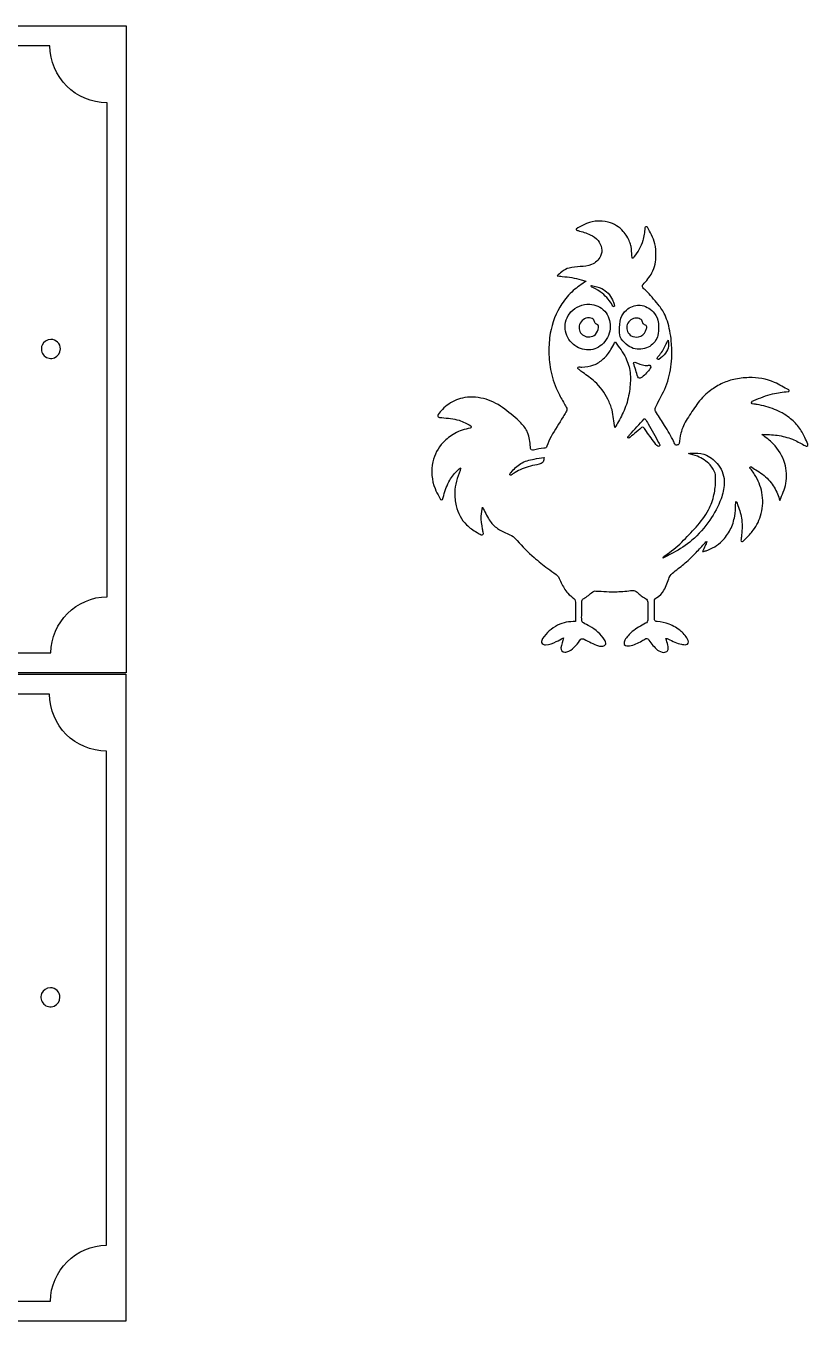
# Model space of a CAD drawing. Header units: millimetres. Extents: x 0 to 939, y 0 to 340.
# Drawn here: x 734.1 to 939.4, y 0 to 340.1 of the extents above; entities that cross this region are included whole.
import ezdxf

# ---------------------------------------------------------------- set-up
doc = ezdxf.new("R2010")
doc.units = ezdxf.units.MM
doc.layers.add('Ebene_1', color=7, linetype='CONTINUOUS')

msp = doc.modelspace()

# ---------------------------------------------------------------- linework, layer by layer
at = {"layer": 'Ebene_1', "color": 7}
for points in [[(380.39999, 340.100201), (760.40017, 340.100201), (760.40017, 170.250011), (380.39999, 170.250011)], [(881.48961, 263.43278)], [(893.97051, 263.39809)], [(740.63742, 257.77475)], [(888.86146, 257.03988)], [(902.73689, 257.42482)], [(893.97051, 251.84467)], [(909.72772, 227.90477)], [(380.28186, 169.85019), (760.28204, 169.85019), (760.28204, 0), (380.28186, 0)], [(740.51942, 87.52485)]]:
    msp.add_lwpolyline(points, close=True, dxfattribs=at)
for points in [[(740.40034, 334.910231), (400.17717, 334.910231)], [(755.39994, 190.2165), (755.39994, 319.910111)], [(883.55886, 288.814541), (883.55781, 288.814461)], [(882.62046, 271.96574), (882.61995, 271.96574)], [(882.06669, 267.05974), (882.11739, 267.0594), (882.12031, 267.05938)], [(895.37321, 266.76807), (895.37321, 266.7686)], [(896.56294, 236.93704), (896.56294, 236.9373)], [(870.15746, 226.7766), (870.15747, 226.77646)], [(400.57718, 175.4396), (740.62306, 175.4396)], [(740.28219, 164.66022), (400.05902, 164.66022)], [(755.28179, 19.96649), (755.28179, 149.6601)], [(400.45903, 5.18959), (740.50491, 5.18959)]]:
    msp.add_lwpolyline(points, dxfattribs=at)
for points in [[(755.39994, 319.910111), (747.11578, 319.910341), (740.40028, 326.626071), (740.40034, 334.910231)], [(878.5245, 286.752391), (878.4714, 286.455811), (878.84959, 286.426561), (879.05211, 286.360611)], [(880.58599, 287.901801), (879.86626, 287.580391), (879.1925, 287.168241), (878.5245, 286.752391)], [(879.05211, 286.360611), (880.12993, 286.036151), (881.21947, 285.726591), (882.24056, 285.245921)], [(883.55781, 288.814461), (882.52723, 288.666141), (881.53001, 288.336011), (880.58599, 287.901801)], [(883.7923, 288.843141), (883.7145, 288.834141), (883.63667, 288.824041), (883.55886, 288.814541)], [(886.97798, 288.556521), (885.93711, 288.810691), (884.85912, 288.846941), (883.7923, 288.843141)], [(890.92051, 286.142281), (889.86099, 287.284061), (888.50552, 288.193151), (886.97798, 288.556521)], [(892.59816, 283.379521), (892.19913, 284.384041), (891.6807, 285.362381), (890.92051, 286.142281)], [(896.59673, 287.067761), (896.50883, 285.934331), (896.33342, 284.804881), (896.01811, 283.711371)], [(897.24176, 287.243861), (897.07137, 287.487151), (896.61499, 287.368081), (896.59673, 287.067761)], [(898.33073, 285.227131), (897.98592, 285.909041), (897.60842, 286.573631), (897.24176, 287.243861)], [(882.24056, 285.245921), (883.01463, 284.872941), (883.74212, 284.378831), (884.31592, 283.734991)], [(884.31592, 283.734991), (884.7856, 283.165521), (885.03967, 282.456221), (885.23418, 281.753601)], [(893.02141, 282.155251), (892.94751, 282.583711), (892.74506, 282.973871), (892.59816, 283.379521)], [(896.01811, 283.711371), (895.79882, 282.926331), (895.49487, 282.164721), (895.09678, 281.452881)], [(899.21492, 282.898001), (899.03412, 283.711921), (898.72648, 284.494251), (898.33073, 285.227131)], [(899.50751, 279.90902), (899.51251, 280.911531), (899.42041, 281.916481), (899.21492, 282.898001)], [(884.93389, 279.63653), (884.48051, 278.63911), (883.62697, 277.8345), (882.60863, 277.4323)], [(885.23418, 281.753601), (885.39102, 281.039851), (885.22368, 280.294141), (884.93389, 279.63653)], [(893.19075, 279.70827), (893.11725, 280.522671), (893.07469, 281.339391), (893.02141, 282.155251)], [(893.28555, 279.07752), (893.15368, 279.25377), (893.25965, 279.50403), (893.19075, 279.70827)], [(893.81796, 279.5403), (893.68161, 279.36655), (893.54835, 279.01561), (893.28555, 279.07752)], [(895.09678, 281.452881), (894.72784, 280.779081), (894.28663, 280.148011), (893.81796, 279.5403)], [(898.4485, 275.26881), (899.1986, 276.6902), (899.51126, 278.31053), (899.50751, 279.90902)], [(874.8064, 275.53057), (874.3669, 275.19685), (873.94989, 274.835), (873.52394, 274.48445)], [(876.71849, 276.52729), (876.00739, 276.36658), (875.3814, 275.96358), (874.8064, 275.53057)], [(879.60082, 276.87991), (878.6372, 276.79301), (877.66492, 276.7394), (876.71849, 276.52729)], [(882.60863, 277.4323), (881.65505, 277.04501), (880.61562, 276.96941), (879.60082, 276.87991)], [(873.52394, 274.48445), (873.98244, 274.39625), (874.45115, 274.38264), (874.91325, 274.31888)], [(874.91325, 274.31888), (876.58627, 274.14383), (878.26625, 273.93337), (879.88328, 273.45273)], [(881.15173, 273.0838), (880.01725, 272.27868), (878.84125, 271.52368), (877.79451, 270.603)], [(879.88328, 273.45273), (880.3061, 273.32975), (880.72892, 273.20678), (881.15173, 273.0838)], [(896.04789, 271.38215), (895.87557, 271.62378), (895.91061, 271.98816), (896.12779, 272.19101)], [(896.12779, 272.19101), (896.97766, 273.15445), (897.84691, 274.1242), (898.4485, 275.26881)], [(877.79451, 270.603), (876.65375, 269.58034), (875.66414, 268.39525), (874.8183, 267.11962)], [(882.45017, 271.78755), (882.40857, 271.898), (882.50937, 271.9955), (882.62046, 271.96574)], [(883.07015, 271.34314), (882.85888, 271.48), (882.51354, 271.49935), (882.45017, 271.78755)], [(882.61995, 271.96574), (883.50574, 271.70096), (884.42113, 271.50949), (885.25755, 271.10377)], [(885.35624, 269.89753), (884.64654, 270.45684), (883.86765, 270.92147), (883.07015, 271.34314)], [(885.25755, 271.10377), (886.52469, 270.51654), (887.50882, 269.41602), (888.08944, 268.15902)], [(886.94686, 268.33246), (886.46184, 268.89702), (885.93699, 269.43097), (885.35624, 269.89753)], [(896.84259, 270.59215), (896.57773, 270.85556), (896.30568, 271.11173), (896.04789, 271.38215)], [(900.04539, 266.95575), (899.04445, 268.22418), (898.00677, 269.4689), (896.84259, 270.59215)], [(874.8183, 267.11962), (873.28743, 264.78354), (872.24928, 262.13041), (871.75629, 259.38277)], [(877.18029, 265.00009), (878.41558, 266.34272), (880.24554, 267.10245), (882.06669, 267.05974)], [(882.12031, 267.05938), (882.83742, 266.97028), (883.53889, 266.77416), (884.21232, 266.51578)], [(884.21232, 266.51578), (884.93308, 266.2194), (885.59029, 265.75882), (886.08427, 265.15298)], [(888.04286, 266.80956), (887.71716, 267.34442), (887.35492, 267.85702), (886.94686, 268.33246)], [(888.49257, 266.35015), (888.23658, 266.33265), (888.14925, 266.63111), (888.04286, 266.80956)], [(888.08944, 268.15902), (888.26417, 267.7918), (888.38062, 267.40176), (888.49857, 267.01403)], [(888.49857, 267.01403), (888.57367, 266.81927), (888.74643, 266.46748), (888.49257, 266.35015)], [(890.25799, 263.3448), (890.51436, 264.19826), (891.08695, 264.92256), (891.75504, 265.49652)], [(891.75504, 265.49652), (892.69759, 266.29142), (893.91551, 266.78582), (895.15562, 266.77857)], [(895.15562, 266.77857), (895.22812, 266.77557), (895.30068, 266.77257), (895.37321, 266.76807)], [(895.37321, 266.7686), (896.64106, 266.58606), (897.84046, 265.96805), (898.72568, 265.04248)], [(901.87948, 264.16205), (901.42094, 265.18407), (900.75106, 266.09241), (900.04539, 266.95575)], [(875.68454, 260.49797), (875.50712, 262.12009), (876.06248, 263.80907), (877.18029, 265.00009)], [(881.48961, 263.43285), (880.45842, 263.22673), (879.56193, 262.38663), (879.35704, 261.34528)], [(881.65957, 263.45128), (881.60297, 263.44528), (881.54626, 263.43898), (881.48961, 263.43278)], [(883.04588, 263.10112), (882.64015, 263.37537), (882.1374, 263.4347), (881.65957, 263.45128)], [(883.41862, 262.22945), (883.29742, 262.51972), (883.27917, 262.86837), (883.04588, 263.10112)], [(884.12299, 261.6288), (883.87058, 261.80171), (883.53295, 261.91841), (883.41862, 262.22945)], [(886.08427, 265.15298), (887.01251, 264.06286), (887.47862, 262.62033), (887.46627, 261.19662)], [(889.94555, 260.08842), (889.95925, 261.17886), (889.97595, 262.28412), (890.25799, 263.3448)], [(893.97051, 263.39805), (892.95427, 263.18514), (892.07255, 262.35826), (891.86457, 261.33114)], [(894.53239, 263.37089), (894.34604, 263.39499), (894.15833, 263.40459), (893.97051, 263.39809)], [(895.6087, 262.98851), (895.29437, 263.21254), (894.90928, 263.31436), (894.53239, 263.37089)], [(896.05009, 262.0893), (895.88122, 262.37757), (895.85984, 262.74854), (895.6087, 262.98851)], [(896.7326, 261.53477), (896.46607, 261.66089), (896.19202, 261.81863), (896.05009, 262.0893)], [(898.72568, 265.04248), (899.32183, 264.42682), (899.76724, 263.66274), (899.98364, 262.83194)], [(899.98364, 262.83194), (900.1476, 262.25171), (900.19442, 261.64733), (900.20282, 261.04671)], [(902.66764, 261.98358), (902.44724, 262.72384), (902.19351, 263.45604), (901.87948, 264.16205)], [(903.58343, 256.62352), (903.44274, 258.43246), (903.19057, 260.24216), (902.66764, 261.98358)], [(871.75629, 259.38277), (871.46521, 257.76163), (871.37909, 256.11056), (871.38933, 254.46575)], [(877.81459, 256.4822), (876.64374, 257.4977), (875.85067, 258.9524), (875.68454, 260.49797)], [(879.35704, 261.34528), (879.15533, 260.35016), (879.66768, 259.26916), (880.54254, 258.76493)], [(880.54254, 258.76493), (881.49084, 258.21146), (882.79666, 258.33329), (883.59923, 259.09309)], [(883.59923, 259.09309), (884.0734, 259.56742), (884.30646, 260.22438), (884.43422, 260.87)], [(884.43422, 260.87), (884.48892, 261.15535), (884.37652, 261.47412), (884.12299, 261.6288)], [(887.46627, 261.19662), (887.47027, 259.56787), (886.86355, 257.92109), (885.71283, 256.75436)], [(890.35218, 257.93061), (889.98113, 258.58311), (889.94709, 259.35569), (889.94555, 260.08842)], [(891.86457, 261.33114), (891.65464, 260.33445), (892.13709, 259.23723), (893.00604, 258.70875)], [(893.00604, 258.70875), (893.57126, 258.37401), (894.26158, 258.34287), (894.89699, 258.43846)], [(894.89699, 258.43846), (895.74788, 258.53816), (896.47226, 259.18605), (896.75749, 259.98053)], [(897.0726, 260.85283), (897.1424, 261.12211), (896.9915, 261.42944), (896.7326, 261.53477)], [(896.75749, 259.98053), (896.86759, 260.26925), (896.97847, 260.55877), (897.0726, 260.85283)], [(900.00313, 258.82956), (899.85733, 258.26807), (899.61185, 257.73191), (899.26201, 257.26788)], [(900.20282, 261.04671), (900.21892, 260.30413), (900.18122, 259.55322), (900.00313, 258.82956)], [(738.327721, 256.231459), (737.940769, 255.297273), (738.154658, 254.221978), (738.869653, 253.506983)], [(740.63742, 257.77475), (739.626264, 257.77475), (738.714674, 257.165645), (738.327721, 256.231459)], [(742.405187, 257.042517), (741.936346, 257.511358), (741.300461, 257.77475), (740.63742, 257.77475)], [(741.594129, 252.965051), (742.528315, 253.352004), (743.13742, 254.263594), (743.13742, 255.27475)], [(743.13742, 255.27475), (743.13742, 255.937791), (742.874028, 256.573676), (742.405187, 257.042517)], [(881.82028, 255.02262), (880.36588, 254.98772), (878.90235, 255.5132), (877.81459, 256.4822)], [(885.71283, 256.75436), (884.6973, 255.71563), (883.28305, 255.04133), (881.82028, 255.02262)], [(885.67253, 252.64601), (886.46452, 253.36111), (887.12654, 254.21439), (887.65458, 255.14022)], [(887.65458, 255.14022), (888.01015, 255.72674), (888.32718, 256.3353), (888.65873, 256.93546)], [(888.65873, 256.93546), (888.70263, 256.99966), (888.77905, 257.06002), (888.86146, 257.03988)], [(888.86144, 257.03985), (889.85035, 255.71587), (890.86723, 254.39285), (891.5856, 252.89626)], [(892.178, 256.10979), (891.46927, 256.60558), (890.88569, 257.25538), (890.35218, 257.93061)], [(896.06261, 255.26774), (894.72556, 255.02443), (893.28897, 255.32014), (892.178, 256.10979)], [(899.26201, 257.26788), (898.50667, 256.222), (897.33553, 255.48473), (896.06261, 255.26774)], [(900.48953, 253.76445), (901.14847, 254.56292), (901.69258, 255.45404), (902.10859, 256.4018)], [(902.77334, 256.01075), (902.70664, 255.34335), (902.39478, 254.72662), (901.99302, 254.19885)], [(902.10859, 256.4018), (902.25193, 256.71544), (902.38431, 257.03451), (902.52314, 257.3495)], [(902.52314, 257.3495), (902.55974, 257.4489), (902.59534, 257.56653), (902.69799, 257.61731)], [(902.69799, 257.61731), (902.71099, 257.55311), (902.72389, 257.48898), (902.73689, 257.42482)], [(902.73684, 257.42482), (902.81614, 256.95807), (902.80214, 256.48119), (902.77334, 256.01075)], [(903.65103, 252.80949), (903.70413, 254.08061), (903.67023, 255.35459), (903.58343, 256.62352)], [(738.869653, 253.506983), (739.584648, 252.791988), (740.659943, 252.578099), (741.594129, 252.965051)], [(871.38933, 254.46575), (871.40963, 252.69953), (871.5689, 250.92925), (871.95804, 249.20417)], [(883.18042, 251.05832), (884.09451, 251.43867), (884.93535, 251.98704), (885.67253, 252.64601)], [(891.5856, 252.89626), (892.14966, 251.70759), (892.56326, 250.43678), (892.70707, 249.12538)], [(893.62855, 251.50885), (893.59925, 251.69809), (893.78663, 251.86672), (893.97051, 251.84467)], [(893.97051, 251.84476), (894.837, 251.46462), (895.7146, 251.06376), (896.66123, 250.93761)], [(900.26939, 252.5328), (899.9602, 252.35772), (899.61661, 252.81868), (899.89335, 253.06285)], [(899.89335, 253.06285), (900.06611, 253.31823), (900.30994, 253.51404), (900.48953, 253.76445)], [(901.99302, 254.19885), (901.52876, 253.54148), (900.92199, 252.99811), (900.26939, 252.5328)], [(902.59232, 246.83319), (903.20978, 248.76645), (903.55978, 250.78265), (903.65103, 252.80949)], [(871.95804, 249.20417), (872.39262, 247.26108), (873.07407, 245.37517), (873.96047, 243.59288)], [(879.30266, 249.84004), (879.04358, 249.90594), (878.83662, 250.31964), (879.10505, 250.4918)], [(879.10505, 250.4918), (879.38931, 250.64237), (879.71609, 250.4888), (880.01944, 250.53)], [(880.33016, 249.09774), (879.98766, 249.34517), (879.64516, 249.59261), (879.30266, 249.84004)], [(880.01944, 250.53), (881.08906, 250.5493), (882.18444, 250.63783), (883.18042, 251.05832)], [(883.43427, 246.65076), (882.45586, 247.53518), (881.38602, 248.30999), (880.33016, 249.09774)], [(892.70707, 249.12538), (892.85143, 247.66709), (892.77457, 246.19633), (892.61207, 244.74301)], [(894.73906, 247.98171), (894.35173, 249.15195), (893.99838, 250.33302), (893.62855, 251.50885)], [(897.98201, 250.20239), (897.41925, 249.32115), (896.70925, 248.53128), (895.87088, 247.90432)], [(896.66123, 250.93761), (896.96425, 250.91661), (897.26898, 250.93861), (897.56544, 251.00331)], [(897.56544, 251.00331), (897.75951, 251.03751), (898.00711, 250.99431), (898.09259, 250.79213)], [(898.09259, 250.79213), (898.223, 250.6), (898.10159, 250.36583), (897.98201, 250.20239)], [(886.87011, 242.0775), (886.01511, 243.79254), (884.87088, 245.37586), (883.43427, 246.65076)], [(895.19802, 247.5777), (894.97924, 247.5955), (894.78016, 247.76364), (894.73906, 247.98171)], [(895.87088, 247.90432), (895.66031, 247.77608), (895.4709, 247.53031), (895.19802, 247.5777)], [(900.11857, 241.35749), (901.06969, 243.12091), (901.98153, 244.91936), (902.59232, 246.83319)], [(916.59597, 246.07138), (915.49761, 245.53246), (914.45419, 244.88055), (913.49345, 244.12262)], [(919.93343, 247.25781), (918.77837, 246.99878), (917.65302, 246.60527), (916.59597, 246.07138)], [(923.87018, 247.74439), (922.54638, 247.71069), (921.22684, 247.53958), (919.93343, 247.25781)], [(930.6356, 246.48285), (928.51579, 247.41509), (926.1792, 247.80846), (923.87018, 247.74439)], [(934.35146, 244.50187), (933.12169, 245.17809), (931.92536, 245.92262), (930.6356, 246.48285)], [(849.28311, 242.4891), (847.78166, 242.28404), (846.36774, 241.64613), (845.11904, 240.80337)], [(854.88642, 242.05421), (853.07863, 242.59458), (851.15247, 242.76693), (849.28311, 242.4891)], [(859.8144, 239.48875), (858.32359, 240.59843), (856.67493, 241.52491), (854.88642, 242.05421)], [(873.96047, 243.59288), (874.46865, 242.56653), (875.05111, 241.57949), (875.60474, 240.57749)], [(887.9631, 239.25704), (887.70142, 240.23311), (887.31005, 241.16959), (886.87011, 242.0775)], [(892.61207, 244.74301), (892.4221, 243.16932), (892.08925, 241.60715), (891.5357, 240.11942)], [(913.49345, 244.12262), (912.254, 243.15518), (911.16998, 241.99466), (910.25785, 240.71537)], [(924.57682, 241.15563), (924.55942, 241.51252), (924.96633, 241.58519), (925.21525, 241.71203)], [(925.21525, 241.71203), (926.81735, 242.38843), (928.4212, 243.10138), (930.12991, 243.46525)], [(930.12991, 243.46525), (931.47264, 243.7395), (932.83176, 243.92012), (934.18681, 244.12073)], [(934.18681, 244.12073), (934.44022, 243.94642), (934.70544, 244.46746), (934.35146, 244.50187)], [(843.44091, 239.39435), (843.03315, 238.95976), (842.65452, 238.49785), (842.28433, 238.03158)], [(845.11904, 240.80337), (844.51333, 240.39293), (843.93378, 239.93763), (843.44091, 239.39435)], [(864.05071, 235.83931), (862.75315, 237.1818), (861.29393, 238.35469), (859.8144, 239.48875)], [(875.86826, 238.66304), (875.62644, 238.2557), (875.36473, 237.86053), (875.1203, 237.45462)], [(875.60474, 240.57749), (875.75387, 240.30009), (875.92418, 240.03353), (876.05903, 239.74882)], [(876.05903, 239.74882), (876.18899, 239.38085), (876.06303, 238.983), (875.86826, 238.66304)], [(888.74474, 234.60493), (888.47245, 236.15355), (888.34206, 237.72822), (887.9631, 239.25704)], [(891.5357, 240.11942), (891.0249, 238.75661), (890.35864, 237.45878), (889.64605, 236.19185)], [(899.41022, 238.92564), (899.20415, 239.19452), (899.25753, 239.5619), (899.34472, 239.86556)], [(899.34472, 239.86556), (899.55018, 240.3884), (899.86822, 240.85628), (900.11857, 241.35749)], [(901.44801, 235.64344), (900.76146, 236.73293), (900.0675, 237.81809), (899.41022, 238.92564)], [(910.25785, 240.71537), (909.37652, 239.46772), (908.50377, 238.21211), (907.70508, 236.90943)], [(925.15873, 240.80918), (924.93214, 240.82218), (924.59503, 240.86798), (924.57682, 241.15563)], [(926.04999, 240.67241), (925.75177, 240.71311), (925.4609, 240.80173), (925.15873, 240.80918)], [(930.64194, 239.39264), (929.16545, 239.99038), (927.61559, 240.39006), (926.04999, 240.67241)], [(934.51854, 237.23013), (933.34422, 238.14016), (932.02891, 238.86272), (930.64194, 239.39264)], [(842.28433, 238.03158), (842.11942, 237.80853), (842.17287, 237.41866), (842.47282, 237.3461)], [(842.47282, 237.3461), (842.72993, 237.2519), (843.00997, 237.292), (843.27623, 237.24587)], [(843.27623, 237.24587), (844.79864, 237.10182), (846.34271, 236.99265), (847.8095, 236.5299)], [(847.8095, 236.5299), (848.88551, 236.1903), (849.87146, 235.63157), (850.87196, 235.12093)], [(850.87196, 235.12093), (851.12752, 234.95316), (850.99965, 234.47998), (850.69177, 234.4718)], [(865.80999, 233.32389), (865.41846, 234.28049), (864.75563, 235.09534), (864.05071, 235.83931)], [(875.1203, 237.45462), (874.06389, 235.74604), (872.99227, 234.04641), (871.97586, 232.31351)], [(889.64605, 236.19185), (889.34667, 235.66228), (889.04718, 235.13276), (888.74474, 234.60493)], [(892.59444, 232.69209), (893.87564, 234.08864), (895.15683, 235.48519), (896.43803, 236.88174)], [(896.25783, 234.6336), (896.11436, 234.76053), (895.87494, 234.75854), (895.73975, 234.6231)], [(896.43803, 236.88174), (896.47583, 236.90434), (896.51263, 236.94994), (896.56294, 236.93704)], [(896.56294, 236.9373), (896.95961, 236.56397), (897.18458, 236.05885), (897.46267, 235.59989)], [(897.46267, 235.59989), (898.38247, 233.97799), (899.29733, 232.35321), (900.19554, 230.71926)], [(903.89618, 231.51715), (903.16665, 232.94202), (902.29676, 234.28812), (901.44801, 235.64344)], [(907.70508, 236.90943), (906.98937, 235.73058), (906.37564, 234.47556), (906.02686, 233.13656)], [(936.9565, 234.8119), (936.24874, 235.71514), (935.42221, 236.52384), (934.51854, 237.23013)], [(938.60686, 231.98989), (938.1535, 232.98229), (937.63532, 233.9535), (936.9565, 234.8119)], [(846.65569, 233.09573), (845.53327, 232.46021), (844.52158, 231.64098), (843.62394, 230.71743)], [(850.69177, 234.4718), (849.29462, 234.19223), (847.918, 233.76438), (846.65569, 233.09573)], [(866.56167, 229.5327), (866.45199, 230.81782), (866.27322, 232.11283), (865.80999, 233.32389)], [(871.97586, 232.31351), (871.5421, 231.48723), (871.2204, 230.60959), (870.88237, 229.74157)], [(892.34257, 231.8259), (892.15338, 231.7572), (892.01065, 232.03631), (892.13985, 232.17402)], [(892.13985, 232.17402), (892.26156, 232.3747), (892.46042, 232.51021), (892.59444, 232.69209)], [(893.86935, 233.06264), (893.36593, 232.64256), (892.85802, 232.23141), (892.34257, 231.8259)], [(895.73975, 234.6231), (895.08904, 234.13618), (894.50448, 233.56896), (893.86935, 233.06264)], [(896.98706, 233.62698), (896.7446, 233.96541), (896.52454, 234.31859), (896.25783, 234.6336)], [(899.51167, 230.2187), (898.63361, 231.32721), (897.79038, 232.46313), (896.98706, 233.62698)], [(904.45096, 230.33526), (904.29497, 230.74123), (904.09041, 231.128), (903.89618, 231.51715)], [(906.02686, 233.13656), (905.79357, 232.24207), (905.68911, 231.32146), (905.58412, 230.40505)], [(927.32896, 232.82137), (928.67194, 232.83427), (930.01582, 232.75647), (931.34865, 232.59202)], [(930.26595, 230.36686), (929.36764, 231.27707), (928.33427, 232.03618), (927.32896, 232.82137)], [(931.34865, 232.59202), (932.71508, 232.41179), (934.06452, 232.0759), (935.33676, 231.54165)], [(935.33676, 231.54165), (936.3824, 231.11568), (937.38229, 230.5871), (938.36213, 230.02827)], [(939.36274, 230.26722), (939.10189, 230.83703), (938.87535, 231.42304), (938.60686, 231.98989)], [(843.62394, 230.71743), (842.30124, 229.28538), (841.31185, 227.51954), (840.91304, 225.60306)], [(866.74186, 228.78937), (866.57697, 228.99641), (866.58088, 229.28121), (866.56167, 229.5327)], [(867.39245, 228.73527), (867.18581, 228.66467), (866.91258, 228.61699), (866.74186, 228.78937)], [(870.05918, 229.18663), (869.16472, 229.07611), (868.26192, 228.98158), (867.39245, 228.73527)], [(870.88237, 229.74157), (870.73793, 229.4231), (870.40875, 229.20069), (870.05918, 229.18663)], [(899.95603, 229.72519), (899.74747, 229.82773), (899.67091, 230.06431), (899.51167, 230.2187)], [(900.5212, 230.10607), (900.5783, 229.8174), (900.202, 229.56283), (899.95603, 229.72519)], [(900.19554, 230.71926), (900.30589, 230.51562), (900.42934, 230.31903), (900.5212, 230.10607)], [(904.99999, 230), (904.75484, 229.87575), (904.51847, 230.11312), (904.45096, 230.33526)], [(905.58412, 230.40505), (905.51102, 230.15101), (905.2245, 230.06852), (904.99999, 230)], [(908.00762, 227.81467), (908.57205, 227.93924), (909.1542, 227.90457), (909.72772, 227.90477)], [(909.72779, 227.90476), (910.76535, 227.87956), (911.83259, 227.78991), (912.78546, 227.3452)], [(933.32422, 225.22485), (932.76805, 227.16388), (931.69429, 228.94517), (930.26595, 230.36686)], [(938.36213, 230.02827), (938.61818, 229.91381), (938.84371, 229.64927), (939.1505, 229.71087)], [(939.1505, 229.71087), (939.38898, 229.76537), (939.44428, 230.06848), (939.36274, 230.26722)], [(840.91304, 225.60306), (840.41855, 223.2791), (840.61155, 220.80631), (841.49458, 218.598)], [(861.46481, 222.8573), (862.23889, 223.70071), (863.00995, 224.58148), (864.00486, 225.1723)], [(864.00486, 225.1723), (865.07113, 225.81706), (866.29805, 226.1195), (867.50991, 226.35346)], [(868.80597, 224.99903), (867.29949, 224.67391), (865.7753, 224.3721), (864.34248, 223.78877)], [(867.50991, 226.35346), (868.36588, 226.51596), (869.22773, 226.64454), (870.08786, 226.7826)], [(869.86874, 225.61744), (869.64665, 225.24514), (869.21345, 225.07527), (868.80597, 224.99903)], [(870.15747, 226.77646), (870.06587, 226.38901), (869.98417, 225.99879), (869.86874, 225.61744)], [(870.08786, 226.7826), (870.10976, 226.7624), (870.13696, 226.8002), (870.15746, 226.7766)], [(910.37736, 227.07565), (909.61672, 227.40597), (908.81625, 227.6358), (908.00762, 227.81467)], [(913.69637, 224.82309), (912.7813, 225.81703), (911.61093, 226.54346), (910.37736, 227.07565)], [(912.78546, 227.3452), (914.03599, 226.79272), (915.08844, 225.86046), (915.91894, 224.7858)], [(915.1112, 222.34518), (914.89767, 223.28995), (914.33306, 224.11109), (913.69637, 224.82309)], [(915.91894, 224.7858), (916.94909, 223.39654), (917.49816, 221.6554), (917.43428, 219.92578)], [(933.61754, 219.96163), (933.89882, 221.70964), (933.81598, 223.52146), (933.32422, 225.22485)], [(845.37665, 220.82906), (845.95351, 221.80844), (846.69505, 222.68034), (847.50617, 223.47295)], [(848.06006, 223.33327), (847.71537, 222.40731), (847.35098, 221.48595), (847.10318, 220.52781)], [(847.50617, 223.47295), (847.71086, 223.67647), (847.92232, 223.87303), (848.13006, 224.07343)], [(848.13006, 224.07343), (848.39994, 223.8837), (848.12606, 223.56139), (848.06006, 223.33327)], [(861.15771, 222.20388), (861.01157, 222.46248), (861.29836, 222.69438), (861.46481, 222.8573)], [(861.73312, 222.31651), (861.60957, 222.14859), (861.32178, 222.02908), (861.15771, 222.20388)], [(862.50175, 222.80748), (862.24994, 222.64117), (861.95086, 222.51629), (861.73312, 222.31651)], [(864.34248, 223.78877), (863.70237, 223.51517), (863.10282, 223.15654), (862.50175, 222.80748)], [(915.1692, 220.86335), (915.1762, 221.35801), (915.1423, 221.85179), (915.1112, 222.34518)], [(924.11608, 224.1656), (924.15278, 224.45571), (924.55391, 224.373), (924.69019, 224.1998)], [(924.5461, 223.54923), (924.38917, 223.74152), (924.17428, 223.91362), (924.11608, 224.1656)], [(925.40584, 222.29108), (925.13646, 222.72186), (924.84413, 223.13828), (924.5461, 223.54923)], [(924.69019, 224.1998), (925.15165, 223.87916), (925.64852, 223.61331), (926.11765, 223.30406)], [(927.31046, 217.54816), (926.98671, 219.23226), (926.31157, 220.83858), (925.40584, 222.29108)], [(926.11765, 223.30406), (927.33368, 222.52228), (928.49761, 221.63066), (929.4374, 220.52435)], [(841.49458, 218.598), (841.79039, 217.83843), (842.20012, 217.13174), (842.57113, 216.40791)], [(843.77924, 216.79316), (844.15778, 218.19177), (844.63745, 219.57657), (845.37665, 220.82906)], [(847.10318, 220.52781), (846.84037, 219.57062), (846.7195, 218.58003), (846.68508, 217.58956)], [(914.73472, 217.00552), (915.01611, 218.27116), (915.16008, 219.56693), (915.1692, 220.86335)], [(917.43428, 219.92578), (917.39508, 218.55842), (917.04728, 217.21941), (916.58812, 215.93752)], [(929.4374, 220.52435), (930.26165, 219.53754), (930.90033, 218.40651), (931.39035, 217.22044)], [(932.05512, 215.51191), (932.65914, 216.96329), (933.26922, 218.42349), (933.61754, 219.96163)], [(842.57113, 216.40791), (842.70797, 216.19243), (842.78245, 215.93919), (842.92882, 215.73507)], [(842.92882, 215.73507), (843.06876, 215.59216), (843.35251, 215.54725), (843.47556, 215.73507)], [(843.47556, 215.73507), (843.64034, 216.06685), (843.66365, 216.44453), (843.77924, 216.79316)], [(846.68508, 217.58956), (846.65608, 216.39906), (846.76678, 215.20282), (847.0431, 214.0437)], [(913.31978, 213.05665), (913.97228, 214.29883), (914.4434, 215.63355), (914.73472, 217.00552)], [(916.58812, 215.93752), (915.85219, 213.94894), (914.8312, 212.07333), (913.64076, 210.32168)], [(920.17576, 211.40601), (920.34807, 212.37521), (920.38895, 213.36055), (920.41825, 214.34259)], [(920.41825, 214.34259), (920.42725, 214.64291), (920.43565, 214.94329), (920.44445, 215.24364)], [(920.44445, 215.24364), (920.78579, 214.98417), (920.87754, 214.54387), (921.01578, 214.16244)], [(927.13818, 212.04522), (927.59969, 213.83731), (927.66224, 215.73087), (927.31046, 217.54816)], [(931.39035, 217.22044), (931.62308, 216.6554), (931.83853, 216.08333), (932.05512, 215.51191)], [(847.0431, 214.0437), (847.49764, 212.19592), (848.41741, 210.44481), (849.77501, 209.10099)], [(853.98045, 207.98268), (853.77566, 209.1068), (853.59172, 210.24754), (853.65072, 211.39389)], [(853.65072, 211.39389), (853.70902, 212.1872), (853.83915, 212.97299), (853.94355, 213.76107)], [(853.94355, 213.76107), (854.52602, 212.62104), (855.06502, 211.45532), (855.74542, 210.36871)], [(910.0209, 208.48967), (911.27183, 209.89307), (912.44506, 211.38585), (913.31978, 213.05665)], [(919.01651, 207.81966), (919.58488, 208.94617), (919.96519, 210.16319), (920.17576, 211.40601)], [(921.01578, 214.16244), (921.43682, 212.92548), (921.87155, 211.67918), (922.03536, 210.37682)], [(925.03135, 207.65075), (926.01798, 208.955), (926.73068, 210.4625), (927.13818, 212.04522)], [(849.77501, 209.10099), (850.5818, 208.2898), (851.54145, 207.65152), (852.53279, 207.08916)], [(854.18722, 206.83974), (854.13002, 207.22289), (854.03538, 207.59906), (853.98045, 207.98268)], [(855.74542, 210.36871), (856.29063, 209.46584), (857.06632, 208.7198), (857.92683, 208.1185)], [(857.92683, 208.1185), (858.57805, 207.66507), (859.28058, 207.28814), (860.01336, 206.98418)], [(906.28194, 204.54815), (907.55551, 205.83578), (908.80123, 207.15095), (910.0209, 208.48967)], [(913.64076, 210.32168), (912.31338, 208.36972), (910.75165, 206.56875), (908.94946, 205.04053)], [(916.86711, 204.84532), (917.7438, 205.70702), (918.46217, 206.72412), (919.01651, 207.81966)], [(922.03536, 210.37682), (922.16372, 208.88907), (922.10086, 207.38987), (921.93115, 205.90805)], [(922.98034, 205.38926), (923.69736, 206.1117), (924.41446, 206.83881), (925.03135, 207.65075)], [(852.53279, 207.08916), (852.90552, 206.87757), (853.27338, 206.65476), (853.65275, 206.45641)], [(853.65275, 206.45641), (853.89572, 206.37351), (854.20902, 206.57063), (854.18722, 206.83974)], [(860.01336, 206.98418), (860.52893, 206.76301), (861.05489, 206.56411), (861.55905, 206.31757)], [(861.55905, 206.31757), (862.14648, 205.96895), (862.56962, 205.42018), (863.04065, 204.9384)], [(863.04065, 204.9384), (864.46922, 203.41469), (865.90021, 201.88613), (867.48424, 200.52078)], [(901.87284, 200.96098), (903.40697, 202.07257), (904.95736, 203.18474), (906.28194, 204.54815)], [(908.94946, 205.04053), (907.4288, 203.74872), (905.74198, 202.66493), (903.98815, 201.71873)], [(910.04694, 201.82398), (910.82839, 202.66731), (911.60645, 203.51374), (912.38254, 204.36201)], [(912.38254, 204.36201), (912.49444, 204.51557), (912.62999, 204.68146), (912.82894, 204.71421)], [(912.82894, 204.71421), (912.82594, 204.28914), (912.56256, 203.93546), (912.42349, 203.54906)], [(912.69174, 202.30199), (914.2429, 202.83908), (915.69403, 203.69188), (916.86711, 204.84532)], [(921.93115, 205.90805), (921.89845, 205.61151), (921.82335, 205.31669), (921.80936, 205.02007)], [(921.80936, 205.02007), (921.82676, 204.74046), (922.18204, 204.57951), (922.37769, 204.80742)], [(922.37769, 204.80742), (922.60198, 204.97524), (922.77303, 205.20203), (922.98034, 205.38926)], [(901.36487, 200.33618), (901.31347, 200.65352), (901.66784, 200.79875), (901.87284, 200.96098)], [(903.98815, 201.71873), (903.11709, 201.25153), (902.23879, 200.79799), (901.36487, 200.33618)], [(907.18399, 199.09186), (908.19019, 199.94607), (909.15825, 200.84716), (910.04694, 201.82398)], [(912.42349, 203.54906), (912.19756, 203.05829), (911.97162, 202.56752), (911.74569, 202.07674)], [(911.74569, 202.07674), (912.08098, 202.02764), (912.37843, 202.22149), (912.69174, 202.30199)], [(867.48424, 200.52078), (868.63671, 199.51365), (869.84163, 198.56796), (871.07279, 197.65916)], [(871.07279, 197.65916), (871.79898, 197.11825), (872.53712, 196.59321), (873.26311, 196.05231)], [(904.21173, 196.69277), (905.20853, 197.48484), (906.21181, 198.26952), (907.18399, 199.09186)], [(873.26311, 196.05231), (873.49967, 195.86775), (873.72839, 195.66337), (873.87497, 195.39726)], [(873.87497, 195.39726), (874.17265, 194.91877), (874.38412, 194.39379), (874.64318, 193.89448)], [(874.64318, 193.89448), (875.11226, 192.91551), (875.61308, 191.93428), (876.33136, 191.11113)], [(901.58896, 191.90772), (902.169, 192.99061), (902.62491, 194.13557), (903.01008, 195.30081)], [(903.01008, 195.30081), (903.23821, 195.88779), (903.71949, 196.3232), (904.21173, 196.69277)], [(876.33136, 191.11113), (876.81632, 190.59842), (877.40321, 190.20031), (877.9675, 189.78216)], [(880.56007, 189.72279), (881.38315, 190.25105), (882.16653, 190.84241), (882.89243, 191.49817)], [(882.89243, 191.49817), (883.12655, 191.69874), (883.45469, 191.77019), (883.75452, 191.71113)], [(883.75452, 191.71113), (885.59293, 191.60258), (887.43357, 191.47498), (889.27632, 191.52582)], [(889.27632, 191.52582), (890.64594, 191.55532), (892.00655, 191.72785), (893.36656, 191.87905)], [(893.36656, 191.87905), (893.80699, 191.89235), (894.22445, 191.67322), (894.52968, 191.36712)], [(894.52968, 191.36712), (895.23223, 190.75519), (895.95762, 190.15507), (896.79037, 189.72688)], [(899.68058, 189.95732), (900.42236, 190.4874), (901.13843, 191.10206), (901.58896, 191.90772)], [(740.62306, 175.4396), (740.74284, 183.5505), (747.28903, 190.0967), (755.39994, 190.2165)], [(877.9675, 189.78216), (878.31745, 189.44569), (878.39767, 188.93201), (878.38114, 188.46752)], [(878.38114, 188.46752), (878.38046, 186.87575), (878.38014, 185.28398), (878.37914, 183.69221)], [(879.9999, 185.53831), (880.0112, 186.72085), (880.0224, 187.90339), (880.0338, 189.08594)], [(880.0338, 189.08594), (880.0886, 189.36848), (880.29679, 189.61111), (880.56007, 189.72279)], [(896.79037, 189.72688), (897.1382, 189.55439), (897.35315, 189.16507), (897.32528, 188.77927)], [(897.32528, 188.77927), (897.33948, 187.2003), (897.35368, 185.62134), (897.36788, 184.04239)], [(899.10186, 185.3822), (899.09686, 186.65227), (899.09586, 187.92235), (899.09686, 189.19244)], [(899.09686, 189.19244), (899.12126, 189.53992), (899.41186, 189.77787), (899.68058, 189.95732)], [(878.37914, 183.69221), (876.76672, 183.72911), (875.12788, 183.43854), (873.67958, 182.71099)], [(880.0308, 184.07623), (879.959, 184.56045), (880.0115, 185.05113), (879.9999, 185.53831)], [(880.46169, 183.34001), (880.21188, 183.49979), (880.04717, 183.77998), (880.0308, 184.07623)], [(897.36788, 184.04239), (897.33338, 183.69932), (897.08907, 183.40134), (896.77813, 183.26425)], [(899.13716, 184.1284), (899.08156, 184.54356), (899.11586, 184.9645), (899.10186, 185.3822)], [(899.81423, 183.67846), (899.52922, 183.67883), (899.21405, 183.83537), (899.13716, 184.1284)], [(902.94971, 183.01807), (901.95351, 183.42098), (900.88568, 183.62758), (899.81423, 183.67846)], [(873.67958, 182.71099), (872.10535, 181.91564), (870.77114, 180.69238), (869.74567, 179.26517)], [(882.09158, 182.4705), (881.55947, 182.7809), (881.00773, 183.05541), (880.46169, 183.34001)], [(886.0245, 178.8655), (885.05409, 180.38352), (883.64309, 181.57696), (882.09158, 182.4705)], [(893.27242, 181.04655), (892.54671, 180.36612), (891.87219, 179.62687), (891.30455, 178.80839)], [(896.77813, 183.26425), (895.56201, 182.60738), (894.31243, 181.97152), (893.27242, 181.04655)], [(906.09765, 181.1219), (905.15767, 181.91542), (904.08491, 182.54735), (902.94971, 183.01807)], [(907.94569, 178.69054), (907.57091, 179.65459), (906.87741, 180.4583), (906.09765, 181.1219)], [(869.74567, 179.26517), (869.53259, 178.94388), (869.43609, 178.5494), (869.45514, 178.16539)], [(869.45514, 178.16539), (869.63424, 177.76528), (870.09529, 177.57362), (870.51382, 177.58588)], [(870.51382, 177.58588), (871.50703, 177.60868), (872.44721, 177.98913), (873.32763, 178.41962)], [(873.32763, 178.41962), (873.95912, 178.73182), (874.57401, 179.07594), (875.19492, 179.40836)], [(875.19492, 179.40836), (874.98297, 178.52892), (874.6828, 177.67109), (874.52326, 176.77908)], [(876.63032, 175.91547), (877.36218, 176.21323), (877.93576, 176.78291), (878.44311, 177.37189)], [(878.44311, 177.37189), (878.91764, 177.90224), (879.35367, 178.4653), (879.79208, 179.02544)], [(879.79208, 179.02544), (880.03099, 179.23378), (880.40704, 179.24571), (880.6685, 179.07254)], [(880.6685, 179.07254), (881.8807, 178.42209), (883.09088, 177.74034), (884.40964, 177.3274)], [(884.40964, 177.3274), (884.79361, 177.22339), (885.19482, 177.22507), (885.58919, 177.20297)], [(885.58919, 177.20297), (885.8838, 177.28457), (886.14513, 177.47652), (886.31614, 177.72923)], [(886.31614, 177.72923), (886.42171, 178.12943), (886.23654, 178.534), (886.0245, 178.8655)], [(891.30455, 178.80839), (891.13095, 178.45965), (891.09305, 178.04872), (891.18783, 177.6719)], [(891.18783, 177.6719), (891.54016, 177.29788), (892.09784, 177.22116), (892.58348, 177.30207)], [(892.58348, 177.30207), (893.7312, 177.51169), (894.77961, 178.05564), (895.79338, 178.61086)], [(895.79338, 178.61086), (896.15089, 178.81354), (896.50712, 179.01848), (896.86414, 179.22203)], [(896.86414, 179.22203), (897.18564, 179.26913), (897.5149, 179.0864), (897.67094, 178.80634)], [(897.67094, 178.80634), (898.32065, 177.86643), (899.05595, 176.98059), (899.91116, 176.22006)], [(902.08179, 179.22613), (902.30753, 179.35895), (902.5598, 179.20903), (902.76368, 179.1038)], [(902.63058, 177.48555), (902.51643, 178.0853), (902.28371, 178.65253), (902.08179, 179.22613)], [(902.55068, 176.02552), (902.79244, 176.47593), (902.71373, 177.00455), (902.63058, 177.48555)], [(902.76368, 179.1038), (903.86847, 178.55258), (904.98099, 177.96844), (906.20058, 177.71841)], [(906.20058, 177.71841), (906.61314, 177.64221), (907.03551, 177.58521), (907.45503, 177.62481)], [(907.45503, 177.62481), (907.90388, 177.72281), (908.15458, 178.2861), (907.94569, 178.69054)], [(874.52326, 176.77908), (874.48046, 176.20204), (875.01643, 175.69836), (875.57457, 175.67621)], [(875.57457, 175.67621), (875.93983, 175.66461), (876.29147, 175.79353), (876.63032, 175.91547)], [(899.91116, 176.22006), (900.40415, 175.90154), (900.96386, 175.69488), (901.5391, 175.58526)], [(901.5391, 175.58526), (901.91179, 175.62156), (902.26514, 175.78613), (902.55068, 176.02552)], [(755.28179, 149.6601), (746.99763, 149.66033), (740.28213, 156.37606), (740.28219, 164.66022)], [(738.209721, 85.981559), (737.822769, 85.047373), (738.036658, 83.972078), (738.751653, 83.257083)], [(740.51942, 87.52485), (739.508264, 87.52485), (738.596674, 86.915745), (738.209721, 85.981559)], [(742.287187, 86.792617), (741.818346, 87.261458), (741.182461, 87.52485), (740.51942, 87.52485)], [(743.01942, 85.02485), (743.01942, 85.687891), (742.756028, 86.323776), (742.287187, 86.792617)], [(738.751653, 83.257083), (739.466648, 82.542088), (740.541943, 82.328199), (741.476129, 82.715151)], [(741.476129, 82.715151), (742.410315, 83.102104), (743.01942, 84.013694), (743.01942, 85.02485)], [(740.50491, 5.18959), (740.62469, 13.30049), (747.17088, 19.84669), (755.28179, 19.96649)]]:
    msp.add_open_spline(points, degree=3, dxfattribs=at)

doc.saveas('drawing.dxf')
